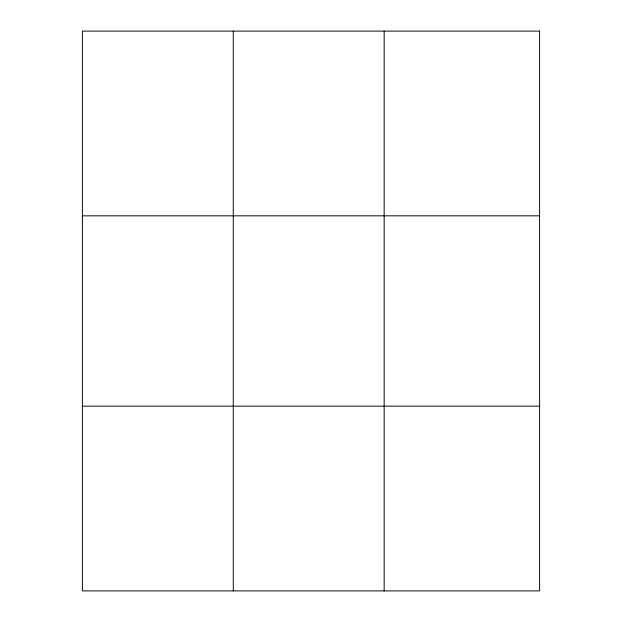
<?xml version="1.0" encoding="UTF-8"?>
<svg xmlns="http://www.w3.org/2000/svg" width="622" height="622" viewBox="0 0 622 622"><rect width="100%" height="100%" fill="white"/><g stroke="black" fill="none" stroke-linecap="round" stroke-linejoin="round"><path stroke-width="0.93" d="M233.273 31.1L233.273 590.9M384.155 31.1L384.155 590.9M82.399 215.834L539.601 215.834M82.399 406.166L539.601 406.166M539.601 31.1L539.601 590.9L82.399 590.9L82.399 31.1L539.601 31.1"/></g></svg>
